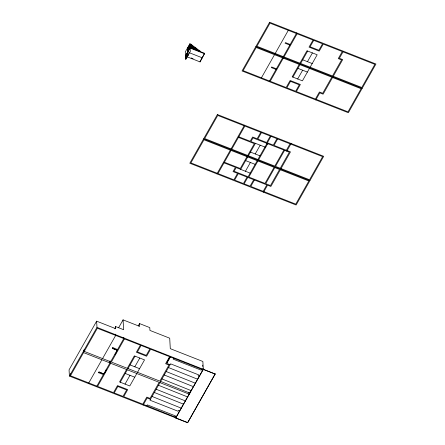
<?xml version="1.0" encoding="UTF-8"?>
<svg xmlns="http://www.w3.org/2000/svg" width="445" height="445" viewBox="0 0 445 445"><rect width="100%" height="100%" fill="white"/><g stroke="black" fill="none" stroke-linecap="round" stroke-linejoin="round"><path stroke-width="0.67" d="M189.893 43.771L185.298 51.893L185.726 59.558L190.321 51.442L189.893 43.771L191.178 44.277L191.2 44.756M187.618 48.31L189.92 44.255L192.485 45.262L192.513 45.74M187.645 48.789L189.943 44.734L193.797 46.247L193.825 46.725M187.673 49.273L189.97 45.212L195.105 47.231L195.133 47.71M187.701 49.751L189.998 45.69L196.417 48.21L196.445 48.694M187.729 50.229L190.026 46.169L197.73 49.195L197.752 49.673M187.757 50.708L190.054 46.647L199.037 50.179L199.065 50.658M187.779 51.186L190.076 47.126L200.35 51.164L200.378 51.642M185.509 55.725L190.104 47.609L204.656 53.322L200.083 61.922L186.8 56.704M185.537 56.204L190.132 48.088L204.683 53.8M185.565 56.682L187.862 52.627M185.593 57.16L187.89 53.105M185.615 57.644L187.912 53.584M185.643 58.123L187.94 54.062M185.671 58.601L187.968 54.54M185.698 59.079L187.996 55.019M200.389 60.865L202.03 57.961M202.686 56.804L204.656 53.322M96.637 321.168L96.982 327.37L215.196 374.039L187.618 422.75L175.731 418.078L203.309 369.372L202.864 361.479L170.296 348.68L169.712 338.194L149.932 330.424L149.776 327.603L139.552 323.587L139.708 326.407L123.07 319.866L123.615 329.706L115.533 326.53L115.656 328.644L96.637 321.168L69.058 369.878L69.409 376.081L175.719 417.855L203.293 369.144M69.409 376.081L96.982 327.37M96.854 386.121L70.466 375.747L83.565 352.612L83.449 350.543M115.583 334.195L115.656 335.452L102.556 358.587L84.25 351.394L97.349 328.26L123.738 338.573M115.533 326.53L115.261 328.404M115.233 327.843L114.988 328.894M118.698 327.587L123.07 319.866M88.772 382.945L101.866 359.805M261.415 77.825L274.515 54.685M275.205 53.467L288.299 30.332M99.013 371.976L98.601 372.765L99.013 371.976L103.746 373.939L99.135 372.131M112.385 348.352L117.191 350.198L112.385 348.352L112.824 347.584L117.536 349.586L124.083 338.016M112.39 348.407L112.824 347.584M98.601 372.704L103.401 374.551L96.509 386.727M216.915 173.889L244.489 125.178M269.153 81.607L296.726 32.897M103.746 373.939L117.185 350.137M138.217 325.946L139.552 323.587M246.997 156.679L240.311 168.494L224.38 162.236L231.066 150.421L274.098 167.331L264.998 183.407L248.833 177.054L257.933 160.979M247.687 155.461L254.373 143.652L238.442 137.394M299.235 64.403L292.204 76.824L302.428 80.84L309.459 68.419M299.924 63.184L306.955 50.763L317.179 54.78L310.148 67.201M126.591 369.522L119.56 381.944L129.784 385.96L136.815 373.539M127.281 368.304L134.312 355.883L144.536 359.899L137.505 372.32M120.272 382.222L127.303 369.801M127.993 368.582L135.024 356.161M240.678 169.384L247.709 156.963M248.399 155.744L255.43 143.323M292.921 77.102L299.952 64.681M300.642 63.463L307.673 51.042M245.434 171.253L250.396 162.481M255.224 153.959L260.186 145.192M297.672 78.971L302.639 70.204M307.462 61.677L312.423 52.911M125.028 384.091L129.99 375.324M134.818 366.797L139.78 358.03M257.221 160.701L248.121 176.771L234.092 171.258L236.162 167.609L250.185 173.116M257.911 159.482L267.006 143.407L252.983 137.894L250.913 141.549L264.942 147.061M258.623 159.761L267.723 143.685L283.888 150.037L274.788 166.113L231.756 149.203L244.856 126.069L260.781 132.326L257.132 138.779L252.615 137.004L250.201 141.265L238.787 136.782M167.148 362.024L167.487 362.269L167.148 362.024L169.907 357.157L170.246 357.402L169.907 357.157M167.159 362.141L169.912 357.268M143.151 405.056L147.15 397.991L150.477 399.299M170.724 356.345L166.725 363.409L170.057 364.716M263.557 192.218L267.556 185.153L270.883 186.461L290.463 151.879L287.131 150.571M286.786 151.178L291.13 143.507M315.794 99.936L319.794 92.872L323.12 94.179L342.7 59.597L339.374 58.289L343.373 51.225M146.822 405.757L147.328 404.861L175.43 415.903L174.924 416.798M173.711 358.264L173.205 359.154L201.257 370.179L201.763 369.289M215.18 373.817L187.618 422.75M296.381 33.509L269.993 23.14L256.899 46.274L283.287 56.643M343.028 51.837L374.879 64.353L361.785 87.493L333.255 76.279M290.179 44.467L285.423 42.598L285.078 43.21L289.834 45.079M302.706 59.814L312.218 63.546M255.842 46.603L362.152 88.383M282.597 57.861L256.209 47.493L243.109 70.633L269.498 81.001M332.565 77.497L361.095 88.711L347.996 111.845L316.139 99.33M297.883 68.335L307.389 72.073M276.389 68.825L271.639 66.956L271.294 67.562L276.045 69.431M189.097 52.644L202.386 57.861L202.358 57.383M191.205 57.961L193.102 58.707M244.144 125.785L217.755 115.416L204.656 138.556L231.044 148.925M290.785 144.113L322.642 156.634L309.542 179.769L281.017 168.56M266.778 143.813L267.49 144.091M265.17 146.655L265.882 146.933M250.468 152.09L259.975 155.828M203.599 138.885L309.909 180.659M230.354 150.143L203.966 139.775L190.872 162.909L217.26 173.277M280.328 169.779L308.852 180.987L295.758 204.127L263.902 191.606M245.64 160.617L255.152 164.35M203.309 369.372L215.196 374.039M170.379 356.957L202.948 369.756M168.46 367.542L197.714 379.257M116.529 351.3L116.863 351.433L115.255 354.276L114.921 354.142M166.196 371.536L195.45 383.251M164.244 374.985L193.497 386.705M130.062 364.928L139.574 368.666M162.002 378.945L191.255 390.66M160.612 381.398L189.865 393.119M83.565 352.612L109.948 362.925L109.843 361.017M159.922 382.617L189.164 394.109M158.426 385.259L187.684 396.973M125.24 373.455L134.746 377.193M156.178 389.236L185.432 400.951M105.993 369.912L106.327 370.04L104.72 372.882L104.386 372.754M154.337 392.479L183.59 404.199M152.084 396.462L181.338 408.176M143.496 404.449L176.075 417.471M176.348 418.1L186.983 422.277M200.061 61.443L200.083 61.922M187.595 47.832L187.807 51.664M187.835 52.143L188.024 55.497M202.692 365.123L202.764 366.446M202.876 368.432L202.965 369.979M199.31 376.431L198.108 375.741L198.615 374.846L170.563 363.826L149.971 400.194L178.072 411.236L178.579 410.34L179.73 411.019M189.053 392.123L189.175 394.331M175.647 416.576L175.731 418.078M123.665 337.371L123.738 338.628M110.638 361.763L102.556 358.587M110.221 360.99L110.293 362.375M84.138 349.331L84.25 351.394M70.349 373.683L70.466 375.747M217.388 114.532L189.809 163.237L296.125 205.012L323.699 156.306L217.388 114.532M269.626 22.25L242.052 70.961L348.363 112.735L375.942 64.024L269.626 22.25M110.666 363.265L97.566 386.399L113.492 392.657L117.491 385.593L127.715 389.614L123.716 396.673L142.784 404.166L146.783 397.101L150.06 398.392L159.16 382.322L110.666 363.265M124.45 338.906L111.356 362.046L159.85 381.104L168.95 365.028L165.623 363.721L169.623 356.656L150.599 349.186L146.605 356.245L136.381 352.229L140.381 345.164L124.45 338.906M224.035 162.842L217.972 173.561L233.898 179.819L237.552 173.366L233.035 171.586L235.45 167.326L224.035 162.842M283.309 58.145L270.21 81.279L286.141 87.537L290.14 80.478L300.358 84.494L296.359 91.553L315.427 99.046L319.427 91.987L322.708 93.272L331.809 77.202L283.309 58.145M297.099 33.787L283.999 56.927L332.493 75.984L341.593 59.908L338.267 58.601L342.266 51.537L323.248 44.066L319.249 51.125L309.025 47.109L313.024 40.05L297.099 33.787M117.858 386.483L114.209 392.941L123.004 396.395L126.658 389.942L117.858 386.483M141.093 345.448L137.438 351.9L146.233 355.355L149.887 348.902L141.093 345.448M238.264 173.645L234.61 180.097L243.409 183.557L247.064 177.099L238.264 173.645M261.499 132.604L257.844 139.062L266.638 142.517L270.293 136.064L261.499 132.604M290.507 81.363L286.853 87.821L295.647 91.275L299.301 84.823L290.507 81.363M313.736 40.328L310.082 46.781L318.881 50.24L322.536 43.782L313.736 40.328M247.776 177.383L244.121 183.835L250.062 186.171L253.717 179.719L247.776 177.383M271.005 136.342L267.35 142.795L273.297 145.131L276.951 138.679L271.005 136.342M254.429 179.997L250.78 186.449L263.184 191.328L266.839 184.875L254.429 179.997M277.663 138.957L274.009 145.415L286.369 150.271L290.023 143.818L277.663 138.957M274.81 167.609L265.709 183.685L270.465 185.554L279.566 169.478L274.81 167.609M284.6 150.321L275.5 166.391L280.255 168.26L289.356 152.19L284.6 150.321"/></g></svg>
